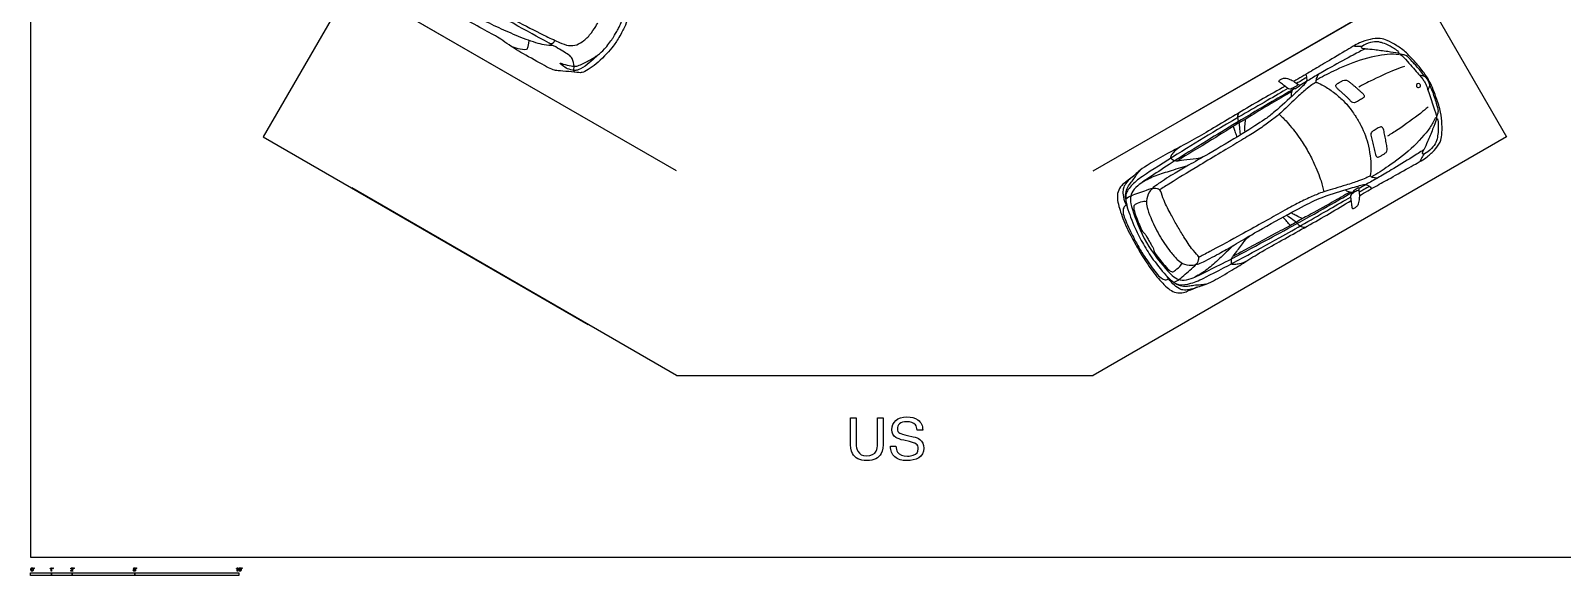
# Model space of a CAD drawing. Header units: millimetres. Extents: x 0 to 183, y -1 to 139.
# Drawn here: x 0.18 to 22.59, y 92.58 to 100.54 of the extents above; entities that cross this region are included whole.
import ezdxf

# ---------------------------------------------------------------- set-up
doc = ezdxf.new("R2010")
doc.units = ezdxf.units.MM
for name, color, linetype, true_color in [('AG-DIAGRAM', 7, 'Continuous', 0xfecc66), ('AG-LAYOUT', 7, 'Continuous', 0x66ccff), ('AG-TRANSPORT', 7, 'Continuous', 0x66ffff), ('N-SYMB', 7, 'Continuous', 0x800040), ('N-TEXT', 7, 'Continuous', 0xcccccc), ('X-VPRT', 6, 'Continuous', 0xff00ff)]:
    doc.layers.add(name, color=color, linetype=linetype, true_color=true_color)

msp = doc.modelspace()

# ---------------------------------------------------------------- linework, layer by layer
at = {"layer": 'AG-DIAGRAM'}
msp.add_lwpolyline([(9.634, 95.5), (15.73, 95.5)], dxfattribs=at)
at = {"layer": 'AG-LAYOUT'}
msp.add_line((9.634, 95.5), (4.883, 98.244), dxfattribs=at)
for points in [[(9.634, 101.484), (4.883, 104.227), (3.587, 101.983), (8.339, 99.24)], [(15.73, 101.484), (20.481, 104.227), (21.777, 101.983), (17.026, 99.24)], [(9.634, 98.492), (4.883, 101.235), (3.587, 98.992), (8.339, 96.248)], [(15.73, 98.492), (20.481, 101.235), (21.777, 98.992), (15.73, 95.5)]]:
    msp.add_lwpolyline(points, dxfattribs=at)
at = {"layer": 'AG-TRANSPORT'}
for start, end in [(30, 210), (210, 30)]:
    msp.add_arc((20.486, 99.742), 0.0294, start, end, dxfattribs=at)
for points, knots in [([(4.814, 102.771), (4.793, 102.733), (4.754, 102.66), (4.693, 102.46), (4.716, 102.332), (4.87, 102.107), (5.059, 101.903), (5.303, 101.663), (5.469, 101.532), (5.718, 101.428), (5.955, 101.333), (6.247, 101.207), (6.507, 101.092), (6.878, 100.896), (7.322, 100.666), (7.712, 100.467), (7.916, 100.373), (8.05, 100.318), (8.177, 100.329), (8.284, 100.398), (8.388, 100.503), (8.464, 100.626), (8.475, 100.645), (8.48, 100.654)], [35.783584, 35.783584, 35.783584, 35.783584, 36.434279, 37.23955, 37.884442, 38.811681, 39.797832, 40.846784, 41.683544, 42.607272, 43.535261, 44.545454, 45.512805, 46.678535, 47.984219, 49.184806, 50.034794, 50.708301, 51.333603, 51.967068, 52.683744, 53.356152, 53.675375, 53.675375, 53.675375, 53.675375]), ([(6.678, 102.729), (6.789, 102.67), (6.98, 102.57), (7.425, 102.326), (7.732, 102.144), (7.97, 101.995), (8.113, 101.94), (8.358, 101.801), (8.651, 101.627), (8.747, 101.563), (8.795, 101.502), (8.88, 101.375), (8.972, 101.255), (9.007, 101.19), (8.985, 100.919), (8.893, 100.628), (8.84, 100.53), (8.804, 100.467), (8.767, 100.405), (8.709, 100.31), (8.504, 100.084), (8.279, 99.93), (8.205, 99.928), (8.055, 99.947), (7.903, 99.957), (7.826, 99.968), (7.723, 100.02), (7.426, 100.186), (7.183, 100.329), (7.064, 100.426), (6.816, 100.557), (6.504, 100.732), (6.071, 100.996), (5.889, 101.11), (5.782, 101.178)], [-12.72119, -12.72119, -12.72119, -12.72119, -11.753926, -10.455281, -9.344977, -8.413743, -7.714264, -6.74431, -5.675796, -5.083367, -4.598335, -3.880282, -3.1678, -2.696792, -1.774782, -0.728823, 0, 0, 0, 0.728823, 1.774782, 2.696792, 3.1678, 3.880282, 4.598335, 5.083367, 5.675796, 6.74431, 7.714264, 8.413743, 9.344977, 10.455281, 11.753926, 12.72119, 12.72119, 12.72119, 12.72119]), ([(8.146, 99.935), (8.14, 99.943), (8.125, 99.962), (8.142, 100.025), (8.11, 100.142), (8.054, 100.198), (7.847, 100.317), (7.583, 100.462), (7.033, 100.769), (6.715, 100.929), (6.257, 101.147), (5.8, 101.339), (5.612, 101.396), (5.427, 101.514), (5.132, 101.755), (4.963, 101.939), (4.881, 102.039)], [0, 0, 0, 0, 0.312689, 0.762393, 1.376909, 1.880902, 2.728155, 3.760386, 5.182819, 6.288796, 7.616518, 8.880251, 9.629648, 10.453598, 11.571848, 12.696083, 12.696083, 12.696083, 12.696083]), ([(7.825, 100.328), (7.782, 100.328), (7.693, 100.328), (7.421, 100.415), (7.141, 100.536), (6.852, 100.669), (6.483, 100.86), (6.081, 101.087), (5.857, 101.226), (5.743, 101.3)], [0, 0, 0, 0, 0.646046, 1.600742, 2.612286, 3.62988, 4.800421, 6.034049, 7.173514, 7.173514, 7.173514, 7.173514]), ([(8.477, 100.184), (8.515, 100.215), (8.583, 100.271), (8.691, 100.417), (8.717, 100.46), (8.742, 100.503), (8.767, 100.546), (8.791, 100.59), (8.863, 100.757), (8.878, 100.843), (8.886, 100.892)], [-3.880377, -3.880377, -3.880377, -3.880377, -3.187464, -2.330906, -1.940189, -1.940189, -1.940189, -1.549471, -0.692914, 0, 0, 0, 0]), ([(7.19, 100.33), (7.237, 100.306), (7.303, 100.281), (7.446, 100.26), (7.461, 100.298), (7.472, 100.345), (7.479, 100.399)], [0, 0, 0, 0, 0.57673, 1.188876, 1.554535, 2.135081, 2.135081, 2.135081, 2.135081]), ([(7.775, 100.356), (7.791, 100.354), (7.824, 100.356), (7.848, 100.386), (7.855, 100.402)], [0, 0, 0, 0, 0.3892369, 0.8014516, 0.8014516, 0.8014516, 0.8014516]), ([(20.634, 99.827), (20.617, 99.856), (20.583, 99.914), (20.459, 100.061), (20.316, 100.225), (20.175, 100.324), (20.032, 100.402), (19.931, 100.441), (19.772, 100.418), (19.619, 100.37), (19.407, 100.239), (19.11, 100.068), (18.899, 99.938), (18.74, 99.847), (18.662, 99.803)], [0, 0, 0, 0, 0.31317, 0.749157, 1.220198, 1.637784, 2.035792, 2.361968, 2.751553, 3.151136, 3.650507, 4.238154, 4.740912, 5.258968, 5.258968, 5.258968, 5.258968]), ([(7.966, 100.033), (7.99, 100.014), (8.03, 99.987), (8.13, 99.955), (8.192, 99.969), (8.288, 100.007), (8.522, 100.217), (8.433, 100.156), (8.379, 100.119), (8.233, 100.044), (8.161, 100.02), (8.083, 100.027), (7.985, 100.049), (7.908, 100.082), (7.948, 100.048), (7.966, 100.033)], [0, 0, 0, 0, 0.562578, 1.116806, 1.512502, 2.152326, 3.040175, 3.4018, 3.913663, 4.640467, 5.128197, 5.536126, 6.218216, 6.618198, 7.036082, 7.036082, 7.036082, 7.036082]), ([(19.711, 100.28), (19.651, 100.25), (19.533, 100.191), (19.215, 100.015), (19.027, 99.907), (18.854, 99.805), (18.784, 99.763), (18.75, 99.742)], [0, 0, 0, 0, 0.449799, 1.047318, 1.526688, 1.965432, 2.310143, 2.310143, 2.310143, 2.310143]), ([(20.204, 100.193), (20.146, 100.198), (20.026, 100.208), (19.619, 100.124), (19.248, 99.958), (19.071, 99.866), (18.987, 99.817)], [0, 0, 0, 0, 0.416445, 1.054475, 1.700668, 2.241822, 2.241822, 2.241822, 2.241822]), ([(19.658, 100.311), (19.632, 100.311), (19.58, 100.313), (19.549, 100.315), (19.534, 100.316)], [0, 0, 0, 0, 0.2780271, 0.4945497, 0.4945497, 0.4945497, 0.4945497]), ([(20.18, 100.218), (20.186, 100.217), (20.197, 100.218), (20.202, 100.222), (20.202, 100.234), (20.168, 100.258), (20.103, 100.301), (20.038, 100.337), (19.945, 100.371), (19.891, 100.384), (19.767, 100.374), (19.68, 100.331), (19.651, 100.305), (19.649, 100.287), (19.694, 100.281), (19.711, 100.28)], [0.076448, 0.076448, 0.076448, 0.076448, 0.169912, 0.254035, 0.345026, 0.545478, 0.82381, 1.102629, 1.409875, 1.656542, 1.998436, 2.479135, 2.615945, 2.7207, 2.959773, 2.959773, 2.959773, 2.959773]), ([(19.711, 100.28), (19.756, 100.276), (19.845, 100.269), (20.031, 100.244), (20.181, 100.221), (20.229, 100.2), (20.331, 100.088), (20.485, 99.909), (20.547, 99.843), (20.567, 99.809), (20.576, 99.794)], [2.959773, 2.959773, 2.959773, 2.959773, 3.324551, 3.765566, 4.148461, 4.366517, 4.750607, 5.246898, 5.544986, 5.775267, 5.775267, 5.775267, 5.775267]), ([(20.577, 99.876), (20.555, 99.908), (20.517, 99.96), (20.395, 100.093), (20.314, 100.185), (20.251, 100.194), (20.231, 100.197), (20.222, 100.198)], [0, 0, 0, 0, 0.311916, 0.739006, 1.089342, 1.326387, 1.493705, 1.493705, 1.493705, 1.493705]), ([(20.283, 100.022), (20.237, 100.006), (20.15, 99.978), (19.771, 99.806), (19.671, 99.75), (19.617, 99.72)], [0, 0, 0, 0, 0.381624, 1.014307, 1.445423, 1.445423, 1.445423, 1.445423]), ([(18.535, 99.731), (18.319, 99.61), (17.911, 99.379), (17.295, 99.001), (17.019, 98.854), (16.786, 98.733), (16.52, 98.582), (16.393, 98.487), (16.326, 98.422), (16.207, 98.33), (16.143, 98.285), (16.083, 98.187), (16.079, 98.085), (16.105, 97.966), (16.182, 97.727), (16.322, 97.466), (16.358, 97.4), (16.376, 97.369)], [0, 0, 0, 0, 0.859617, 1.703194, 2.256197, 2.76668, 3.32231, 3.712008, 4.019643, 4.4017, 4.686773, 5.014551, 5.328015, 5.669825, 6.179207, 6.722529, 7.051928, 7.051928, 7.051928, 7.051928]), ([(18.837, 99.903), (18.841, 99.893), (18.849, 99.871), (18.854, 99.827), (18.848, 99.791), (18.796, 99.735), (18.635, 99.584), (18.363, 99.334), (18.233, 99.241), (17.896, 99.025), (17.43, 98.749), (17.128, 98.579), (16.929, 98.464), (16.683, 98.312), (16.541, 98.2), (16.5, 98.055), (16.517, 97.956), (16.569, 97.804), (16.648, 97.636), (16.696, 97.554)], [0, 0, 0, 0, 0.184261, 0.392413, 0.575799, 0.833104, 1.310419, 1.917921, 2.320885, 2.941993, 3.695454, 4.279483, 4.758598, 5.294378, 5.718211, 6.088209, 6.397173, 6.793689, 7.328757, 7.328757, 7.328757, 7.328757]), ([(18.992, 99.792), (18.97, 99.78), (18.925, 99.752), (18.831, 99.677), (18.694, 99.554), (18.472, 99.34), (18.392, 99.274), (18.234, 99.155), (18.052, 99.036), (17.822, 98.896), (17.259, 98.562), (16.877, 98.326), (16.741, 98.242), (16.701, 98.217)], [0, 0, 0, 0, 0.276688, 0.615201, 1.060592, 1.612504, 1.942861, 2.378103, 2.843005, 3.364562, 4.183329, 4.870194, 5.303436, 5.303436, 5.303436, 5.303436]), ([(18.706, 99.774), (18.713, 99.769), (18.723, 99.754), (18.714, 99.738), (18.658, 99.707), (18.636, 99.697), (18.602, 99.683), (18.569, 99.703), (18.515, 99.747), (18.459, 99.788), (18.441, 99.804), (18.455, 99.821), (18.491, 99.842), (18.536, 99.855), (18.605, 99.835), (18.664, 99.803), (18.677, 99.793), (18.741, 99.75), (18.75, 99.742), (18.749, 99.73)], [0.715062, 0.715062, 0.715062, 0.715062, 0.883101, 1.007976, 1.268906, 1.442012, 1.631477, 1.822469, 2.105561, 2.386023, 2.527924, 2.663049, 2.877487, 3.101801, 3.385128, 3.648654, 3.797956, 4.083934, 4.21726, 4.21726, 4.21726, 4.21726]), ([(18.85, 99.859), (18.824, 99.843), (18.778, 99.816), (18.728, 99.787), (18.706, 99.774)], [0.4540425, 0.4540425, 0.4540425, 0.4540425, 0.6006227, 0.7150624, 0.7150624, 0.7150624, 0.7150624]), ([(19.019, 99.902), (19.007, 99.882), (18.993, 99.84), (18.984, 99.813), (18.99, 99.79), (19.01, 99.784), (19.115, 99.736), (19.245, 99.646), (19.389, 99.524), (19.483, 99.416), (19.578, 99.278), (19.595, 99.247), (19.603, 99.232)], [0, 0, 0, 0, 0.259849, 0.429993, 0.579219, 0.69615, 1.021832, 1.434575, 1.865112, 2.256044, 2.655661, 2.882585, 2.882585, 2.882585, 2.882585]), ([(19.627, 98.132), (19.704, 98.178), (19.862, 98.27), (20.08, 98.387), (20.377, 98.558), (20.597, 98.677), (20.715, 98.786), (20.814, 98.912), (20.831, 99.019), (20.834, 99.182), (20.819, 99.353), (20.749, 99.559), (20.683, 99.74), (20.65, 99.799), (20.634, 99.827)], [-5.258968, -5.258968, -5.258968, -5.258968, -4.740912, -4.238154, -3.650507, -3.151136, -2.751553, -2.361968, -2.035792, -1.637784, -1.220198, -0.749157, -0.31317, 0, 0, 0, 0]), ([(20.497, 99.897), (20.506, 99.894), (20.524, 99.889), (20.556, 99.894), (20.593, 99.871), (20.622, 99.821)], [-0.7832849, -0.7832849, -0.7832849, -0.7832849, -0.6178044, -0.4443146, 0, 0, 0, 0]), ([(20.576, 99.794), (20.585, 99.779), (20.604, 99.744), (20.63, 99.658), (20.709, 99.435), (20.754, 99.29), (20.748, 99.238), (20.693, 99.097), (20.621, 98.923), (20.584, 98.842), (20.565, 98.802)], [5.775267, 5.775267, 5.775267, 5.775267, 6.005548, 6.303636, 6.799926, 7.184016, 7.402072, 7.784968, 8.225982, 8.590761, 8.590761, 8.590761, 8.590761]), ([(20.622, 99.821), (20.651, 99.77), (20.652, 99.727), (20.632, 99.702), (20.628, 99.683), (20.626, 99.674)], [0, 0, 0, 0, 0.4443146, 0.6178044, 0.7832849, 0.7832849, 0.7832849, 0.7832849]), ([(20.648, 99.754), (20.664, 99.719), (20.69, 99.66), (20.745, 99.487), (20.784, 99.371), (20.76, 99.312), (20.753, 99.294), (20.749, 99.285)], [0, 0, 0, 0, 0.311916, 0.739006, 1.089342, 1.326387, 1.493705, 1.493705, 1.493705, 1.493705]), ([(18.578, 99.699), (18.485, 99.644), (18.17, 99.461), (17.537, 99.097), (17.051, 98.794), (16.514, 98.46), (16.322, 98.324), (16.202, 98.177), (16.203, 98.08), (16.222, 97.953), (16.339, 97.646), (16.419, 97.497), (16.465, 97.42)], [0.924187, 0.924187, 0.924187, 0.924187, 1.359724, 2.276489, 3.058819, 3.840129, 4.332731, 4.749081, 5.037903, 5.393837, 5.961364, 6.478294, 6.478294, 6.478294, 6.478294]), ([(18.671, 99.694), (18.559, 99.63), (18.346, 99.508), (17.817, 99.197), (17.4, 98.936), (16.886, 98.623), (16.597, 98.424), (16.38, 98.288), (16.286, 98.178), (16.265, 98.065), (16.298, 97.918), (16.421, 97.597), (16.507, 97.445)], [0.006545, 0.006545, 0.006545, 0.006545, 0.609149, 1.383577, 2.105261, 2.875347, 3.475055, 3.972617, 4.342592, 4.659921, 5.043789, 5.767616, 5.767616, 5.767616, 5.767616]), ([(18.633, 99.652), (18.547, 99.603), (18.389, 99.512), (18.045, 99.305), (17.983, 99.265), (17.952, 99.246)], [0, 0, 0, 0, 0.546078, 1.166536, 1.498374, 1.498374, 1.498374, 1.498374]), ([(18.642, 99.678), (18.637, 99.665), (18.63, 99.643), (18.621, 99.597), (18.631, 99.581)], [0, 0, 0, 0, 0.2456328, 0.5252418, 0.5252418, 0.5252418, 0.5252418]), ([(18.686, 99.693), (18.684, 99.692), (18.68, 99.691), (18.67, 99.693), (18.663, 99.702), (18.659, 99.708)], [4.4870223, 4.4870223, 4.4870223, 4.4870223, 4.5782335, 4.6778283, 4.8018156, 4.8018156, 4.8018156, 4.8018156]), ([(17.861, 99.344), (17.856, 99.338), (17.842, 99.326), (17.838, 99.255), (17.859, 99.208), (17.862, 99.185), (17.865, 99.157), (17.873, 99.052), (17.879, 99.037), (17.884, 99.027), (17.887, 99.024)], [0, 0, 0, 0, 0.157735, 0.418319, 0.647088, 0.788597, 0.963266, 1.285412, 1.416377, 1.537438, 1.537438, 1.537438, 1.537438]), ([(18.447, 99.321), (18.488, 99.285), (18.568, 99.211), (18.745, 98.986), (18.82, 98.865), (18.857, 98.802)], [0, 0, 0, 0, 0.405222, 0.933687, 1.403433, 1.403433, 1.403433, 1.403433]), ([(20.736, 99.272), (20.711, 99.22), (20.659, 99.111), (20.383, 98.801), (20.054, 98.562), (19.886, 98.455), (19.801, 98.406)], [0, 0, 0, 0, 0.416445, 1.054475, 1.700668, 2.241822, 2.241822, 2.241822, 2.241822]), ([(20.627, 99.427), (20.59, 99.395), (20.522, 99.333), (20.183, 99.091), (20.086, 99.033), (20.032, 99.001)], [0, 0, 0, 0, 0.381624, 1.014307, 1.445423, 1.445423, 1.445423, 1.445423]), ([(17.952, 99.246), (17.894, 99.213), (17.766, 99.141), (17.539, 98.991), (17.034, 98.689), (16.989, 98.657), (16.966, 98.642)], [1.498374, 1.498374, 1.498374, 1.498374, 1.944858, 2.496676, 3.250869, 3.538914, 3.538914, 3.538914, 3.538914]), ([(17.776, 99.144), (17.783, 99.126), (17.794, 99.093), (17.82, 99.019), (17.825, 98.998), (17.827, 98.987)], [0, 0, 0, 0, 0.2370934, 0.5132617, 0.6943625, 0.6943625, 0.6943625, 0.6943625]), ([(17.952, 99.246), (17.948, 99.212), (17.945, 99.15), (17.94, 99.084), (17.947, 99.069), (17.949, 99.062)], [0, 0, 0, 0, 0.3162138, 0.5658929, 0.7151934, 0.7151934, 0.7151934, 0.7151934]), ([(19.603, 99.232), (19.612, 99.218), (19.631, 99.188), (19.702, 99.037), (19.749, 98.901), (19.782, 98.715), (19.795, 98.558), (19.785, 98.442), (19.78, 98.423), (19.797, 98.406), (19.824, 98.4), (19.868, 98.391), (19.891, 98.392)], [2.882585, 2.882585, 2.882585, 2.882585, 3.10951, 3.509127, 3.900059, 4.330596, 4.743339, 5.069021, 5.185952, 5.335178, 5.505322, 5.765171, 5.765171, 5.765171, 5.765171]), ([(20.745, 99.239), (20.747, 99.245), (20.754, 99.253), (20.76, 99.257), (20.77, 99.25), (20.774, 99.209), (20.778, 99.131), (20.777, 99.057), (20.76, 98.959), (20.744, 98.906), (20.673, 98.803), (20.593, 98.75), (20.556, 98.737), (20.539, 98.744), (20.556, 98.787), (20.565, 98.802)], [0.076448, 0.076448, 0.076448, 0.076448, 0.169912, 0.254035, 0.345026, 0.545478, 0.82381, 1.102629, 1.409875, 1.656542, 1.998436, 2.479135, 2.615945, 2.7207, 2.959773, 2.959773, 2.959773, 2.959773]), ([(18.857, 98.802), (18.894, 98.738), (18.96, 98.612), (19.067, 98.347), (19.091, 98.24), (19.102, 98.187)], [1.403433, 1.403433, 1.403433, 1.403433, 1.873179, 2.401645, 2.806867, 2.806867, 2.806867, 2.806867]), ([(20.565, 98.802), (20.508, 98.765), (20.398, 98.693), (20.087, 98.505), (19.9, 98.396), (19.725, 98.297), (19.654, 98.258), (19.618, 98.238)], [2.959773, 2.959773, 2.959773, 2.959773, 3.409572, 4.007091, 4.486461, 4.925205, 5.269916, 5.269916, 5.269916, 5.269916]), ([(20.564, 98.74), (20.552, 98.718), (20.527, 98.672), (20.514, 98.644), (20.507, 98.63)], [0, 0, 0, 0, 0.2780271, 0.4945497, 0.4945497, 0.4945497, 0.4945497]), ([(16.311, 98.412), (16.277, 98.388), (16.22, 98.333), (16.171, 98.258), (16.16, 98.192), (16.173, 98.077), (16.209, 97.998), (16.229, 97.958)], [0, 0, 0, 0, 0.350791, 0.650805, 0.892992, 1.228402, 1.593476, 1.593476, 1.593476, 1.593476]), ([(16.205, 98.082), (16.2, 98.118), (16.202, 98.191), (16.241, 98.275), (16.284, 98.326), (16.34, 98.396), (16.375, 98.458), (16.401, 98.487), (16.414, 98.501)], [7.395575, 7.395575, 7.395575, 7.395575, 7.726418, 8.024297, 8.283949, 8.581881, 8.849816, 9.08905, 9.08905, 9.08905, 9.08905]), ([(17.106, 98.566), (17.016, 98.541), (16.84, 98.486), (16.617, 98.419), (16.486, 98.349), (16.424, 98.31)], [0, 0, 0, 0, 0.528492, 1.011124, 1.478162, 1.478162, 1.478162, 1.478162]), ([(19.783, 98.423), (19.761, 98.41), (19.715, 98.385), (19.602, 98.342), (19.427, 98.284), (19.131, 98.198), (19.034, 98.163), (18.852, 98.086), (18.658, 97.987), (18.421, 97.858), (17.851, 97.537), (17.455, 97.325), (17.314, 97.249), (17.273, 97.226)], [0, 0, 0, 0, 0.276688, 0.615201, 1.060592, 1.612504, 1.942861, 2.378103, 2.843005, 3.364562, 4.183329, 4.870194, 5.303436, 5.303436, 5.303436, 5.303436]), ([(16.952, 97.702), (16.922, 97.752), (16.867, 97.855), (16.762, 98.047), (16.72, 98.188), (16.704, 98.222), (16.616, 98.249), (16.506, 98.205), (16.285, 98.137), (16.235, 98.102), (16.205, 98.082)], [4.544525, 4.544525, 4.544525, 4.544525, 4.964104, 5.440801, 5.814516, 5.996036, 6.272631, 6.627456, 7.107094, 7.395575, 7.395575, 7.395575, 7.395575]), ([(16.507, 97.445), (16.596, 97.295), (16.812, 97.027), (16.923, 96.925), (17.031, 96.886), (17.174, 96.913), (17.4, 97.033), (17.717, 97.184), (18.245, 97.473), (18.679, 97.703), (19.213, 98.006), (19.426, 98.129), (19.537, 98.194)], [5.767616, 5.767616, 5.767616, 5.767616, 6.491444, 6.875312, 7.19264, 7.562616, 8.060178, 8.659886, 9.429971, 10.151656, 10.926084, 11.528687, 11.528687, 11.528687, 11.528687]), ([(16.696, 97.554), (16.743, 97.471), (16.849, 97.319), (16.955, 97.198), (17.032, 97.134), (17.178, 97.096), (17.346, 97.163), (17.601, 97.3), (17.799, 97.415), (18.098, 97.592), (18.57, 97.857), (18.926, 98.041), (19.071, 98.108), (19.424, 98.218), (19.635, 98.283), (19.709, 98.299), (19.744, 98.286), (19.78, 98.26), (19.794, 98.242), (19.8, 98.233)], [7.328757, 7.328757, 7.328757, 7.328757, 7.863824, 8.26034, 8.569304, 8.939302, 9.363135, 9.898915, 10.37803, 10.962059, 11.71552, 12.336628, 12.739592, 13.347094, 13.824409, 14.081714, 14.2651, 14.473252, 14.657513, 14.657513, 14.657513, 14.657513]), ([(19.481, 98.183), (19.396, 98.132), (19.239, 98.041), (18.887, 97.847), (18.821, 97.813), (18.789, 97.796)], [0, 0, 0, 0, 0.546078, 1.166536, 1.498374, 1.498374, 1.498374, 1.498374]), ([(19.508, 98.177), (19.495, 98.179), (19.473, 98.184), (19.428, 98.2), (19.419, 98.216)], [0, 0, 0, 0, 0.2456328, 0.5252418, 0.5252418, 0.5252418, 0.5252418]), ([(19.623, 98.184), (19.623, 98.193), (19.615, 98.209), (19.597, 98.209), (19.541, 98.176), (19.522, 98.163), (19.493, 98.14), (19.494, 98.102), (19.505, 98.033), (19.512, 97.964), (19.517, 97.94), (19.539, 97.944), (19.575, 97.964), (19.609, 97.997), (19.626, 98.066), (19.628, 98.133), (19.626, 98.15), (19.62, 98.226), (19.618, 98.239), (19.607, 98.244)], [0.715062, 0.715062, 0.715062, 0.715062, 0.883101, 1.007976, 1.268906, 1.442012, 1.631477, 1.822469, 2.105561, 2.386023, 2.527924, 2.663049, 2.877487, 3.101801, 3.385128, 3.648654, 3.797956, 4.083934, 4.21726, 4.21726, 4.21726, 4.21726]), ([(19.544, 98.207), (19.541, 98.206), (19.539, 98.203), (19.535, 98.194), (19.54, 98.183), (19.543, 98.177)], [4.4870223, 4.4870223, 4.4870223, 4.4870223, 4.5782335, 4.6778283, 4.8018156, 4.8018156, 4.8018156, 4.8018156]), ([(19.769, 98.267), (19.743, 98.252), (19.696, 98.226), (19.646, 98.197), (19.623, 98.184)], [0.4540425, 0.4540425, 0.4540425, 0.4540425, 0.6006227, 0.7150624, 0.7150624, 0.7150624, 0.7150624]), ([(16.211, 97.994), (16.197, 97.984), (16.167, 97.958), (16.161, 97.882), (16.193, 97.783), (16.306, 97.54), (16.363, 97.435), (16.394, 97.38)], [0, 0, 0, 0, 0.231373, 0.491376, 0.815053, 1.329369, 1.764655, 1.764655, 1.764655, 1.764655]), ([(16.508, 98.043), (16.496, 98.045), (16.47, 98.052), (16.37, 98.016), (16.316, 97.99), (16.324, 97.921), (16.358, 97.815), (16.437, 97.621), (16.459, 97.597), (16.492, 97.568), (16.514, 97.523), (16.536, 97.486), (16.547, 97.468)], [0, 0, 0, 0, 0.192723, 0.51675, 0.751213, 0.984838, 1.338061, 1.790915, 1.968741, 2.167465, 2.39505, 2.648248, 2.648248, 2.648248, 2.648248]), ([(16.376, 97.369), (16.394, 97.338), (16.433, 97.274), (16.589, 97.023), (16.757, 96.836), (16.847, 96.754), (16.938, 96.707), (17.053, 96.71), (17.123, 96.742), (17.263, 96.799), (17.353, 96.825), (17.498, 96.887), (17.762, 97.042), (17.983, 97.183), (18.249, 97.349), (18.884, 97.693), (19.288, 97.931), (19.501, 98.058)], [7.051928, 7.051928, 7.051928, 7.051928, 7.381326, 7.924649, 8.434031, 8.77584, 9.089305, 9.417083, 9.702155, 10.084212, 10.391847, 10.781546, 11.337175, 11.847658, 12.400662, 13.244238, 14.103855, 14.103855, 14.103855, 14.103855]), ([(16.465, 97.42), (16.508, 97.343), (16.597, 97.199), (16.805, 96.944), (16.905, 96.864), (16.989, 96.815), (17.176, 96.845), (17.389, 96.943), (17.948, 97.241), (18.453, 97.511), (19.085, 97.877), (19.401, 98.058), (19.494, 98.111)], [6.478294, 6.478294, 6.478294, 6.478294, 6.995224, 7.562751, 7.918685, 8.207507, 8.623857, 9.11646, 9.897769, 10.680099, 11.596864, 12.032401, 12.032401, 12.032401, 12.032401]), ([(16.908, 96.865), (16.94, 96.88), (16.996, 96.907), (17.165, 97.064), (17.258, 97.137), (17.279, 97.227), (17.257, 97.258), (17.156, 97.364), (17.042, 97.551), (16.981, 97.651), (16.952, 97.702)], [1.693475, 1.693475, 1.693475, 1.693475, 1.981956, 2.461594, 2.81642, 3.093014, 3.274534, 3.648249, 4.124947, 4.544525, 4.544525, 4.544525, 4.544525]), ([(18.789, 97.796), (18.732, 97.762), (18.605, 97.687), (18.362, 97.565), (17.848, 97.279), (17.798, 97.256), (17.774, 97.244)], [0, 0, 0, 0, 0.446484, 0.998302, 1.752496, 2.04054, 2.04054, 2.04054, 2.04054]), ([(18.613, 97.694), (18.601, 97.709), (18.578, 97.735), (18.526, 97.795), (18.51, 97.809), (18.503, 97.817)], [0, 0, 0, 0, 0.2370934, 0.5132617, 0.6943625, 0.6943625, 0.6943625, 0.6943625]), ([(18.829, 97.668), (18.821, 97.666), (18.803, 97.661), (18.74, 97.692), (18.71, 97.734), (18.692, 97.748), (18.669, 97.765), (18.582, 97.824), (18.572, 97.837), (18.566, 97.846), (18.564, 97.85)], [0, 0, 0, 0, 0.157735, 0.418319, 0.647088, 0.788597, 0.963266, 1.285412, 1.416377, 1.537438, 1.537438, 1.537438, 1.537438]), ([(18.789, 97.796), (18.758, 97.809), (18.703, 97.838), (18.643, 97.866), (18.634, 97.879), (18.629, 97.885)], [1.4983737, 1.4983737, 1.4983737, 1.4983737, 1.8145875, 2.0642666, 2.2135672, 2.2135672, 2.2135672, 2.2135672]), ([(16.394, 97.38), (16.426, 97.325), (16.489, 97.224), (16.642, 97.004), (16.713, 96.927), (16.782, 96.894), (16.819, 96.906), (16.835, 96.914)], [1.764655, 1.764655, 1.764655, 1.764655, 2.19994, 2.714256, 3.037933, 3.297937, 3.529309, 3.529309, 3.529309, 3.529309]), ([(16.547, 97.468), (16.558, 97.449), (16.578, 97.412), (16.606, 97.37), (16.615, 97.327), (16.624, 97.296), (16.753, 97.131), (16.828, 97.048), (16.884, 97.006), (16.933, 97.041), (17.014, 97.11), (17.021, 97.135), (17.026, 97.146)], [2.648248, 2.648248, 2.648248, 2.648248, 2.901445, 3.12903, 3.327754, 3.50558, 3.958434, 4.311657, 4.545283, 4.779745, 5.103772, 5.296495, 5.296495, 5.296495, 5.296495]), ([(17.777, 97.403), (17.711, 97.337), (17.575, 97.212), (17.406, 97.052), (17.279, 96.974), (17.215, 96.94)], [0, 0, 0, 0, 0.528492, 1.011124, 1.478162, 1.478162, 1.478162, 1.478162]), ([(17.247, 96.791), (17.209, 96.774), (17.133, 96.753), (17.043, 96.747), (16.98, 96.771), (16.888, 96.839), (16.837, 96.91), (16.812, 96.947)], [0, 0, 0, 0, 0.350791, 0.650805, 0.892992, 1.228402, 1.593476, 1.593476, 1.593476, 1.593476]), ([(17.376, 96.836), (17.357, 96.832), (17.318, 96.824), (17.247, 96.824), (17.159, 96.811), (17.093, 96.8), (17.001, 96.807), (16.936, 96.842), (16.908, 96.865)], [0, 0, 0, 0, 0.239235, 0.50717, 0.805102, 1.064753, 1.362633, 1.693475, 1.693475, 1.693475, 1.693475])]:
    msp.add_open_spline(points, degree=3, knots=knots, dxfattribs=at)
for points in [[(8.378, 100.121), (8.385, 100.125), (8.393, 100.129), (8.399, 100.134)], [(18.749, 99.73), (18.728, 99.718), (18.707, 99.706), (18.686, 99.693)], [(19.653, 99.642), (19.642, 99.651), (19.622, 99.67), (19.591, 99.698), (19.559, 99.725), (19.527, 99.753), (19.494, 99.779), (19.462, 99.805), (19.424, 99.828), (19.382, 99.816), (19.345, 99.796), (19.304, 99.772), (19.266, 99.741), (19.296, 99.7), (19.327, 99.673), (19.359, 99.645), (19.391, 99.618), (19.422, 99.589), (19.452, 99.56), (19.482, 99.532), (19.507, 99.495), (19.55, 99.486), (19.588, 99.507), (19.659, 99.547), (19.702, 99.572), (19.686, 99.616), (19.664, 99.633), (19.653, 99.642)], [(19.983, 99.071), (19.985, 99.057), (19.992, 99.03), (20, 98.989), (20.008, 98.947), (20.016, 98.906), (20.022, 98.865), (20.028, 98.824), (20.03, 98.779), (19.998, 98.749), (19.962, 98.727), (19.921, 98.704), (19.875, 98.686), (19.855, 98.732), (19.847, 98.773), (19.839, 98.814), (19.831, 98.856), (19.822, 98.897), (19.811, 98.937), (19.802, 98.978), (19.783, 99.018), (19.796, 99.059), (19.833, 99.082), (19.904, 99.124), (19.947, 99.148), (19.977, 99.112), (19.98, 99.084), (19.983, 99.071)], [(16.994, 98.842), (16.94, 98.804), (16.904, 98.765), (16.864, 98.712), (16.858, 98.692), (16.863, 98.677), (16.882, 98.665), (16.923, 98.639), (16.946, 98.639), (17.03, 98.65), (17.262, 98.678), (17.302, 98.683), (17.353, 98.707)], [(19.607, 98.244), (19.586, 98.232), (19.565, 98.22), (19.544, 98.207)], [(17.96, 97.168), (17.901, 97.14), (17.849, 97.128), (17.783, 97.121), (17.762, 97.125), (17.752, 97.137), (17.752, 97.16), (17.749, 97.208), (17.761, 97.228), (17.813, 97.295), (17.953, 97.482), (17.977, 97.514), (18.023, 97.546)]]:
    msp.add_open_spline(points, degree=3, dxfattribs=at)
at = {"layer": 'N-SYMB'}
for points in [[(0.184, 92.579), (0.184, 92.617), (0.489, 92.617), (0.489, 92.579)], [(0.489, 92.579), (0.489, 92.617), (0.794, 92.617), (0.794, 92.579)], [(0.794, 92.579), (0.794, 92.617), (1.708, 92.617), (1.708, 92.579)], [(1.708, 92.579), (1.708, 92.617), (3.232, 92.617), (3.232, 92.579)]]:
    msp.add_lwpolyline(points, close=True, dxfattribs=at)
for points in [[(0.229, 92.674), (0.228, 92.677)], [(0.229, 92.683), (0.229, 92.691), (0.235, 92.691), (0.235, 92.685)], [(0.232, 92.683), (0.229, 92.683)], [(0.472, 92.672), (0.472, 92.678)], [(0.49, 92.64), (0.484, 92.64), (0.484, 92.679)], [(0.486, 92.69), (0.49, 92.69), (0.49, 92.64)], [(0.508, 92.674), (0.507, 92.677)], [(0.508, 92.683), (0.508, 92.691), (0.514, 92.691), (0.514, 92.685)], [(0.511, 92.683), (0.508, 92.683)], [(0.804, 92.646), (0.804, 92.64), (0.771, 92.64)], [(0.779, 92.675), (0.772, 92.676)], [(0.78, 92.646), (0.804, 92.646)], [(0.812, 92.683), (0.812, 92.691), (0.819, 92.691), (0.819, 92.685)], [(0.815, 92.683), (0.812, 92.683)], [(0.813, 92.674), (0.812, 92.677)], [(1.686, 92.653), (1.693, 92.654)], [(1.693, 92.663), (1.688, 92.664), (1.692, 92.689), (1.717, 92.689), (1.717, 92.683), (1.697, 92.683), (1.695, 92.67)], [(1.728, 92.674), (1.726, 92.677)], [(1.727, 92.683), (1.727, 92.691), (1.733, 92.691), (1.733, 92.685)], [(1.73, 92.683), (1.727, 92.683)], [(3.196, 92.672), (3.196, 92.678)], [(3.214, 92.64), (3.208, 92.64), (3.208, 92.679)], [(3.21, 92.69), (3.214, 92.69), (3.214, 92.64)], [(3.271, 92.674), (3.269, 92.677)], [(3.27, 92.683), (3.27, 92.691), (3.277, 92.691), (3.277, 92.685)], [(3.273, 92.683), (3.27, 92.683)]]:
    msp.add_lwpolyline(points, dxfattribs=at)
for points in [[(0.188, 92.665), (0.188, 92.67), (0.189, 92.675), (0.19, 92.679)], [(0.193, 92.644), (0.19, 92.648), (0.188, 92.655), (0.188, 92.665)], [(0.19, 92.679), (0.191, 92.683), (0.193, 92.685), (0.195, 92.687)], [(0.204, 92.639), (0.2, 92.639), (0.196, 92.641), (0.193, 92.644)], [(0.195, 92.687), (0.198, 92.689), (0.201, 92.69), (0.204, 92.69)], [(0.198, 92.682), (0.196, 92.679), (0.195, 92.673), (0.195, 92.665)], [(0.195, 92.665), (0.195, 92.656), (0.195, 92.651), (0.198, 92.648)], [(0.204, 92.685), (0.202, 92.685), (0.199, 92.684), (0.198, 92.682)], [(0.198, 92.648), (0.199, 92.645), (0.202, 92.644), (0.204, 92.644)], [(0.204, 92.69), (0.207, 92.69), (0.21, 92.69), (0.212, 92.689)], [(0.212, 92.681), (0.21, 92.684), (0.207, 92.685), (0.204, 92.685)], [(0.204, 92.644), (0.207, 92.644), (0.21, 92.645), (0.212, 92.648)], [(0.214, 92.642), (0.211, 92.64), (0.208, 92.639), (0.204, 92.639)], [(0.212, 92.689), (0.214, 92.688), (0.215, 92.686), (0.217, 92.684)], [(0.215, 92.665), (0.215, 92.673), (0.213, 92.678), (0.212, 92.681)], [(0.212, 92.648), (0.213, 92.651), (0.215, 92.656), (0.215, 92.665)], [(0.219, 92.65), (0.218, 92.647), (0.216, 92.644), (0.214, 92.642)], [(0.217, 92.684), (0.218, 92.682), (0.219, 92.68), (0.22, 92.677)], [(0.221, 92.665), (0.221, 92.659), (0.22, 92.654), (0.219, 92.65)], [(0.22, 92.677), (0.22, 92.673), (0.221, 92.67), (0.221, 92.665)], [(0.228, 92.677), (0.229, 92.677), (0.23, 92.678), (0.231, 92.679)], [(0.234, 92.678), (0.233, 92.677), (0.232, 92.675), (0.229, 92.674)], [(0.231, 92.679), (0.231, 92.68), (0.232, 92.682), (0.232, 92.683)], [(0.235, 92.685), (0.235, 92.682), (0.235, 92.68), (0.234, 92.678)], [(0.472, 92.678), (0.475, 92.679), (0.478, 92.681), (0.481, 92.683)], [(0.478, 92.675), (0.476, 92.673), (0.474, 92.672), (0.472, 92.672)], [(0.484, 92.679), (0.483, 92.678), (0.481, 92.676), (0.478, 92.675)], [(0.481, 92.683), (0.483, 92.686), (0.485, 92.688), (0.486, 92.69)], [(0.507, 92.677), (0.508, 92.677), (0.509, 92.678), (0.51, 92.679)], [(0.513, 92.678), (0.512, 92.677), (0.511, 92.675), (0.508, 92.674)], [(0.51, 92.679), (0.51, 92.68), (0.511, 92.682), (0.511, 92.683)], [(0.514, 92.685), (0.514, 92.682), (0.514, 92.68), (0.513, 92.678)], [(0.771, 92.64), (0.771, 92.641), (0.771, 92.643), (0.772, 92.644)], [(0.772, 92.676), (0.773, 92.68), (0.774, 92.684), (0.777, 92.686)], [(0.772, 92.644), (0.773, 92.646), (0.774, 92.649), (0.776, 92.651)], [(0.776, 92.651), (0.778, 92.653), (0.78, 92.655), (0.784, 92.658)], [(0.777, 92.686), (0.78, 92.689), (0.784, 92.69), (0.789, 92.69)], [(0.781, 92.683), (0.779, 92.681), (0.779, 92.678), (0.779, 92.675)], [(0.783, 92.649), (0.781, 92.648), (0.78, 92.647), (0.78, 92.646)], [(0.789, 92.685), (0.786, 92.685), (0.783, 92.684), (0.781, 92.683)], [(0.789, 92.655), (0.786, 92.652), (0.783, 92.65), (0.783, 92.649)], [(0.784, 92.658), (0.789, 92.663), (0.793, 92.667), (0.795, 92.669)], [(0.789, 92.69), (0.793, 92.69), (0.797, 92.689), (0.8, 92.686)], [(0.795, 92.683), (0.794, 92.684), (0.791, 92.685), (0.789, 92.685)], [(0.799, 92.664), (0.797, 92.662), (0.794, 92.659), (0.789, 92.655)], [(0.798, 92.677), (0.798, 92.679), (0.797, 92.681), (0.795, 92.683)], [(0.795, 92.669), (0.797, 92.672), (0.798, 92.674), (0.798, 92.677)], [(0.803, 92.67), (0.802, 92.668), (0.801, 92.667), (0.799, 92.664)], [(0.8, 92.686), (0.803, 92.683), (0.804, 92.68), (0.804, 92.676)], [(0.804, 92.676), (0.804, 92.674), (0.804, 92.672), (0.803, 92.67)], [(0.812, 92.677), (0.813, 92.677), (0.814, 92.678), (0.814, 92.679)], [(0.818, 92.678), (0.817, 92.677), (0.815, 92.675), (0.813, 92.674)], [(0.814, 92.679), (0.815, 92.68), (0.815, 92.682), (0.815, 92.683)], [(0.819, 92.685), (0.819, 92.682), (0.819, 92.68), (0.818, 92.678)], [(1.691, 92.643), (1.688, 92.645), (1.687, 92.649), (1.686, 92.653)], [(1.703, 92.639), (1.698, 92.639), (1.694, 92.64), (1.691, 92.643)], [(1.697, 92.666), (1.695, 92.665), (1.694, 92.664), (1.693, 92.663)], [(1.693, 92.654), (1.693, 92.65), (1.695, 92.648), (1.696, 92.646)], [(1.695, 92.67), (1.698, 92.672), (1.701, 92.673), (1.704, 92.673)], [(1.696, 92.646), (1.698, 92.645), (1.7, 92.644), (1.703, 92.644)], [(1.702, 92.668), (1.701, 92.668), (1.699, 92.667), (1.697, 92.666)], [(1.71, 92.665), (1.708, 92.667), (1.706, 92.668), (1.702, 92.668)], [(1.703, 92.644), (1.705, 92.644), (1.708, 92.645), (1.71, 92.648)], [(1.716, 92.645), (1.713, 92.641), (1.708, 92.639), (1.703, 92.639)], [(1.704, 92.673), (1.708, 92.673), (1.712, 92.672), (1.715, 92.669)], [(1.713, 92.656), (1.713, 92.66), (1.712, 92.663), (1.71, 92.665)], [(1.71, 92.648), (1.712, 92.65), (1.713, 92.653), (1.713, 92.656)], [(1.715, 92.669), (1.718, 92.666), (1.72, 92.662), (1.72, 92.657)], [(1.72, 92.657), (1.72, 92.652), (1.718, 92.648), (1.716, 92.645)], [(1.726, 92.677), (1.727, 92.677), (1.728, 92.678), (1.729, 92.679)], [(1.732, 92.678), (1.731, 92.677), (1.73, 92.675), (1.728, 92.674)], [(1.729, 92.679), (1.729, 92.68), (1.73, 92.682), (1.73, 92.683)], [(1.733, 92.685), (1.733, 92.682), (1.733, 92.68), (1.732, 92.678)], [(3.196, 92.678), (3.199, 92.679), (3.202, 92.681), (3.205, 92.683)], [(3.202, 92.675), (3.2, 92.673), (3.197, 92.672), (3.196, 92.672)], [(3.208, 92.679), (3.206, 92.678), (3.204, 92.676), (3.202, 92.675)], [(3.205, 92.683), (3.207, 92.686), (3.209, 92.688), (3.21, 92.69)], [(3.23, 92.665), (3.23, 92.67), (3.23, 92.675), (3.231, 92.679)], [(3.235, 92.644), (3.231, 92.648), (3.23, 92.655), (3.23, 92.665)], [(3.231, 92.679), (3.233, 92.683), (3.235, 92.685), (3.237, 92.687)], [(3.246, 92.639), (3.241, 92.639), (3.237, 92.641), (3.235, 92.644)], [(3.239, 92.682), (3.237, 92.679), (3.236, 92.673), (3.236, 92.665)], [(3.236, 92.665), (3.236, 92.656), (3.237, 92.651), (3.239, 92.648)], [(3.237, 92.687), (3.239, 92.689), (3.243, 92.69), (3.246, 92.69)], [(3.246, 92.685), (3.243, 92.685), (3.241, 92.684), (3.239, 92.682)], [(3.239, 92.648), (3.241, 92.645), (3.243, 92.644), (3.246, 92.644)], [(3.246, 92.69), (3.249, 92.69), (3.251, 92.69), (3.253, 92.689)], [(3.253, 92.681), (3.251, 92.684), (3.249, 92.685), (3.246, 92.685)], [(3.246, 92.644), (3.249, 92.644), (3.251, 92.645), (3.253, 92.648)], [(3.255, 92.642), (3.253, 92.64), (3.25, 92.639), (3.246, 92.639)], [(3.253, 92.689), (3.255, 92.688), (3.257, 92.686), (3.258, 92.684)], [(3.256, 92.665), (3.256, 92.673), (3.255, 92.678), (3.253, 92.681)], [(3.253, 92.648), (3.255, 92.651), (3.256, 92.656), (3.256, 92.665)], [(3.261, 92.65), (3.259, 92.647), (3.258, 92.644), (3.255, 92.642)], [(3.258, 92.684), (3.259, 92.682), (3.261, 92.68), (3.261, 92.677)], [(3.261, 92.677), (3.262, 92.673), (3.262, 92.67), (3.262, 92.665)], [(3.262, 92.665), (3.262, 92.659), (3.262, 92.654), (3.261, 92.65)], [(3.269, 92.677), (3.271, 92.677), (3.272, 92.678), (3.272, 92.679)], [(3.275, 92.678), (3.275, 92.677), (3.273, 92.675), (3.271, 92.674)], [(3.272, 92.679), (3.273, 92.68), (3.273, 92.682), (3.273, 92.683)], [(3.277, 92.685), (3.277, 92.682), (3.276, 92.68), (3.275, 92.678)]]:
    msp.add_open_spline(points, degree=3, dxfattribs=at)
at = {"layer": 'N-TEXT'}
for points in [[(12.177, 94.54), (12.177, 94.881), (12.262, 94.881)], [(12.262, 94.881), (12.262, 94.503)], [(12.574, 94.503), (12.574, 94.881), (12.658, 94.881), (12.658, 94.54)], [(13.011, 94.624), (13.095, 94.606)], [(13.235, 94.701), (13.154, 94.701)], [(12.765, 94.466), (12.842, 94.466)], [(13.04, 94.536), (12.956, 94.554)]]:
    msp.add_lwpolyline(points, dxfattribs=at)
for points in [[(12.783, 94.709), (12.783, 94.764), (12.801, 94.808), (12.842, 94.844)], [(12.842, 94.844), (12.879, 94.881), (12.934, 94.896), (13.003, 94.896)], [(12.893, 94.793), (12.871, 94.775), (12.864, 94.749), (12.864, 94.723)], [(13, 94.826), (12.952, 94.826), (12.915, 94.815), (12.893, 94.793)], [(13.128, 94.778), (13.103, 94.811), (13.062, 94.826), (13, 94.826)], [(13.003, 94.896), (13.066, 94.896), (13.121, 94.881), (13.165, 94.852)], [(13.165, 94.852), (13.209, 94.819), (13.235, 94.771), (13.235, 94.701)], [(12.842, 94.595), (12.801, 94.62), (12.783, 94.657), (12.783, 94.709)], [(12.956, 94.554), (12.904, 94.565), (12.864, 94.58), (12.842, 94.595)], [(12.864, 94.723), (12.864, 94.694), (12.875, 94.672), (12.901, 94.657)], [(12.901, 94.657), (12.915, 94.65), (12.952, 94.639), (13.011, 94.624)], [(13.095, 94.606), (13.139, 94.595), (13.169, 94.584), (13.194, 94.565)], [(13.154, 94.701), (13.15, 94.734), (13.143, 94.76), (13.128, 94.778)], [(13.194, 94.565), (13.231, 94.536), (13.249, 94.496), (13.249, 94.44)], [(12.207, 94.363), (12.188, 94.404), (12.177, 94.462), (12.177, 94.54)], [(12.416, 94.257), (12.313, 94.257), (12.243, 94.29), (12.207, 94.363)], [(12.262, 94.503), (12.262, 94.459), (12.269, 94.422), (12.287, 94.393)], [(12.287, 94.393), (12.309, 94.349), (12.353, 94.327), (12.412, 94.327)], [(12.412, 94.327), (12.482, 94.327), (12.53, 94.349), (12.555, 94.396)], [(12.629, 94.363), (12.592, 94.29), (12.522, 94.257), (12.416, 94.257)], [(12.555, 94.396), (12.566, 94.426), (12.574, 94.459), (12.574, 94.503)], [(12.658, 94.54), (12.658, 94.462), (12.647, 94.404), (12.629, 94.363)], [(12.827, 94.312), (12.783, 94.349), (12.761, 94.4), (12.765, 94.466)], [(12.842, 94.466), (12.842, 94.433), (12.853, 94.404), (12.864, 94.382)], [(12.864, 94.382), (12.893, 94.341), (12.941, 94.323), (13.011, 94.323)], [(13.139, 94.499), (13.117, 94.514), (13.084, 94.525), (13.04, 94.536)], [(13.095, 94.334), (13.147, 94.352), (13.169, 94.382), (13.169, 94.429)], [(13.169, 94.429), (13.169, 94.462), (13.161, 94.484), (13.139, 94.499)], [(13.249, 94.44), (13.249, 94.374), (13.227, 94.323), (13.176, 94.297)], [(13.003, 94.257), (12.93, 94.257), (12.871, 94.272), (12.827, 94.312)], [(13.176, 94.297), (13.128, 94.272), (13.07, 94.257), (13.003, 94.257)], [(13.011, 94.323), (13.044, 94.323), (13.07, 94.327), (13.095, 94.334)]]:
    msp.add_open_spline(points, degree=3, dxfattribs=at)
at = {"layer": 'X-VPRT'}
msp.add_lwpolyline([(0.184, 115.705), (0.184, 92.845), (45.904, 92.845), (45.904, 115.705)], close=True, dxfattribs=at)

doc.saveas('drawing.dxf')
